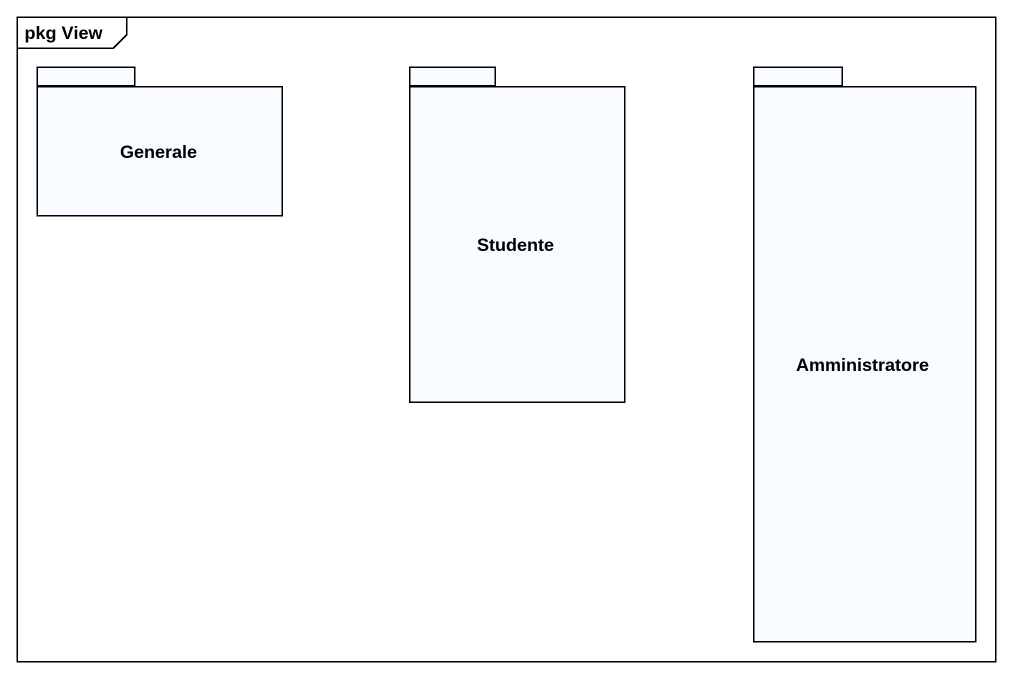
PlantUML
@startuml
mainframe pkg View
package Generale {
}
package Studente {
}
package Amministratore {
}
@enduml
